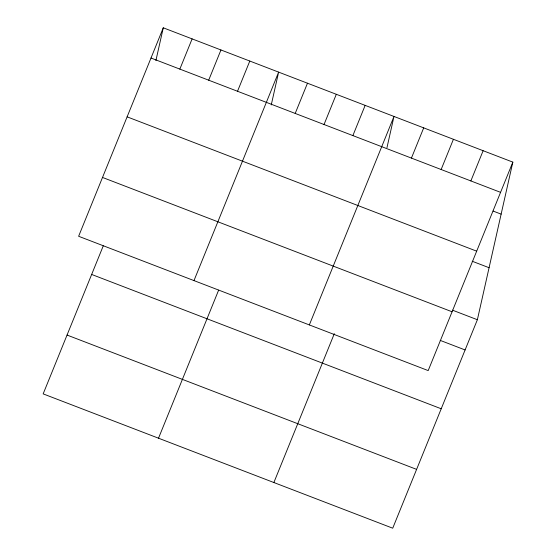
<?xml version="1.0" encoding="UTF-8"?>
<svg xmlns="http://www.w3.org/2000/svg" width="556" height="556" viewBox="0 0 556 556"><rect width="100%" height="100%" fill="white"/><g stroke="black" fill="none" stroke-linecap="round" stroke-linejoin="round"><path stroke-width="0.83" d="M155.895 60.604L163.276 27.8L512.84 162.123L477.375 319.728L392.724 528.2L43.16 393.877L103.277 245.835M271.252 104.931L278.632 72.127L193.981 280.599M386.969 147.66L393.989 116.454L309.338 324.926M163.276 27.8L78.625 236.272L428.19 370.595L512.84 162.123M179.845 69.104L192.119 38.885M208.688 80.189L220.954 49.964M237.523 91.267L249.797 61.049M158.516 438.204L218.626 290.162M295.201 113.431L307.475 83.212M324.037 124.516L336.31 94.291M352.879 135.594L365.153 105.376M273.872 482.532L334.309 333.69M411.433 158.092L423.7 127.873M441.144 169.51L453.418 139.292M470.856 180.929L483.129 150.711M151.01 58.026L500.567 192.348M493.102 211.051L501.137 214.136M127.122 116.843L476.68 251.173M472.211 261.244L489.078 267.721M452.48 310.165L477.375 319.728M102.512 177.447L452.077 311.777M440.206 340.383L465.101 349.953M91.657 274.449L441.214 408.771M67.047 335.053L416.604 469.375"/></g></svg>
